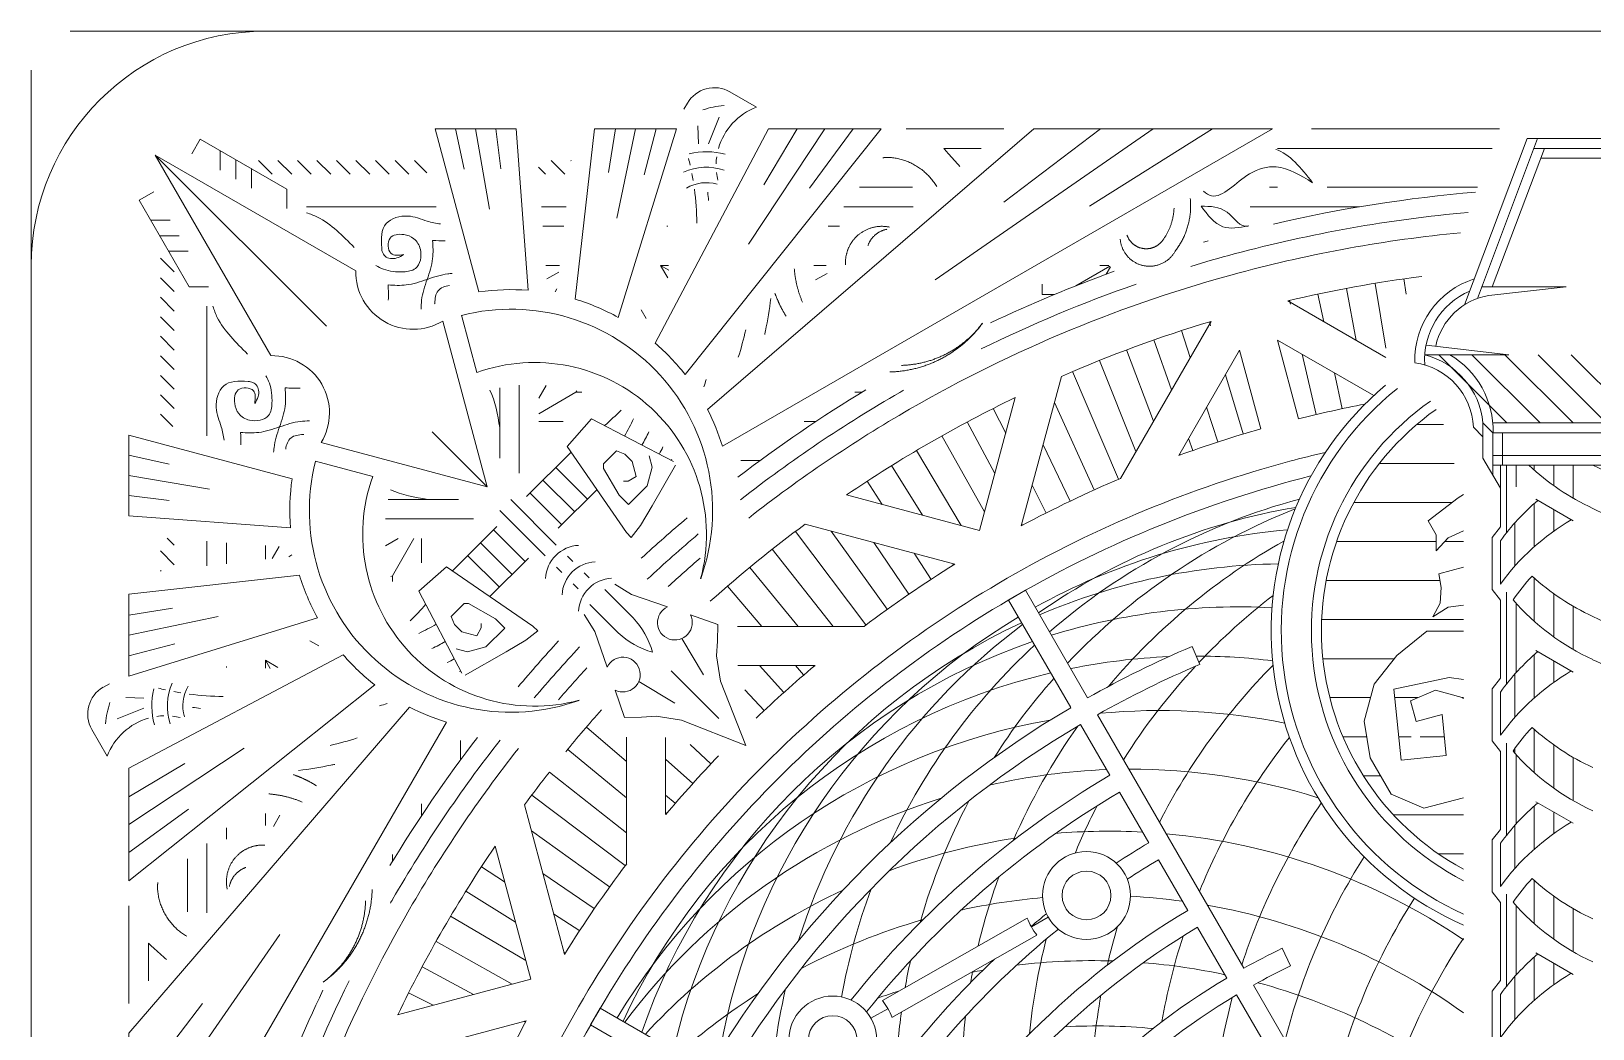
# Model space of a CAD drawing. Header units: inches. Extents: x -6.2 to 19.1, y -0.3 to 14.3.
# Drawn here: x 15.971 to 17.539, y 13.11 to 14.113 of the extents above; entities that cross this region are included whole.
import ezdxf

# ---------------------------------------------------------------- set-up
doc = ezdxf.new("R2010")
doc.units = ezdxf.units.IN
doc.header["$MEASUREMENT"] = 0
doc.layers.add('NOPLOT', color=40, linetype='Continuous', lineweight=5)

# ---------------------------------------------------------------- blocks, each defined once
blk = doc.blocks.new('BG')
at = {"layer": 'NOPLOT'}
for p, q in [((-2.5212, 2.375), (-2.5636, 2.375)), ((-2.229, 2.375), (-2.2354, 2.375)), ((-2.0688, 2.375), (-2.1891, 2.375)), ((-2.7984, 2.3594), (-2.8181, 2.3594)), ((-2.5206, 2.3594), (-2.576, 2.3594)), ((-2.1634, 2.3594), (-2.2508, 2.3594)), ((-2.8001, 2.3438), (-2.8169, 2.3438)), ((-2.717, 2.3438), (-2.7178, 2.3438)), ((-2.5795, 2.3438), (-2.5885, 2.3438)), ((-2.8146, 2.3125), (-2.8036, 2.3125)), ((-2.8138, 2.3016), (-2.8043, 2.3071)), ((-2.717, 2.3025), (-2.7228, 2.3125)), ((-2.7228, 2.3125), (-2.7163, 2.3125)), ((-2.7162, 2.3087), (-2.7228, 2.3125)), ((-2.6001, 2.3125), (-2.5903, 2.3125)), ((-2.5986, 2.3009), (-2.5895, 2.3061)), ((-2.3903, 2.2961), (-2.3632, 2.3118)), ((-2.3638, 2.3125), (-2.3712, 2.3125)), ((-2.366, 2.3054), (-2.3627, 2.3112)), ((-2.1277, 2.3017), (-2.1259, 2.2894)), ((-2.8058, 2.2938), (-2.8071, 2.2914)), ((-2.4173, 2.2975), (-2.4173, 2.2891)), ((-2.4078, 2.2891), (-2.4173, 2.2891)), ((-2.1966, 2.2895), (-2.1919, 2.2674)), ((-2.1737, 2.294), (-2.1658, 2.2523)), ((-2.1507, 2.2981), (-2.1421, 2.2462)), ((-2.7384, 2.277), (-2.7343, 2.2699)), ((-2.2207, 2.284), (-2.1423, 2.2388)), ((-2.2193, 2.2844), (-2.2186, 2.2813)), ((-2.282, 2.2676), (-2.3546, 2.1419)), ((-2.2834, 2.2672), (-2.2825, 2.2641)), ((-2.3278, 2.2528), (-2.3137, 2.2127)), ((-2.3057, 2.2602), (-2.2987, 2.2388)), ((-2.2121, 2.1897), (-2.229, 2.2527)), ((-2.229, 2.2527), (-2.1519, 2.2082)), ((-2.3497, 2.2448), (-2.3282, 2.1876)), ((-2.2592, 2.2447), (-2.3079, 2.1603)), ((-2.2423, 2.1816), (-2.2592, 2.2447)), ((-2.2092, 2.2413), (-2.1979, 2.1931)), ((-2.393, 2.2275), (-2.3563, 2.1412)), ((-2.3715, 2.2364), (-2.3422, 2.1634)), ((-2.1832, 2.2263), (-2.1772, 2.1977)), ((-2.8203, 2.2062), (-2.8143, 2.2164)), ((-2.434, 2.1039), (-2.4019, 2.2236)), ((-2.2706, 2.2249), (-2.2563, 2.1775)), ((-2.7905, 2.2109), (-2.8203, 2.1937)), ((-2.7905, 2.2109), (-2.7898, 2.2121)), ((-2.7858, 2.2109), (-2.7905, 2.2109)), ((-2.5672, 2.2109), (-2.5615, 2.2109)), ((-2.4674, 2.1002), (-2.4388, 2.2066)), ((-2.4075, 2.2028), (-2.3757, 2.1327)), ((-2.4565, 2.1979), (-2.4465, 2.1782)), ((-2.2857, 2.1988), (-2.2766, 2.1711)), ((-2.8007, 2.1875), (-2.8203, 2.1875)), ((-2.6078, 2.1875), (-2.5984, 2.1875)), ((-2.4976, 2.1759), (-2.4634, 2.1151)), ((-2.4772, 2.1871), (-2.4551, 2.1459)), ((-2.5178, 2.1643), (-2.4822, 2.1042)), ((-2.4166, 2.1688), (-2.395, 2.1237)), ((-2.3001, 2.1738), (-2.2968, 2.1643)), ((-2.6431, 2.1563), (-2.6585, 2.1563)), ((-2.5378, 2.1522), (-2.5131, 2.1124)), ((-2.3068, 2.1607), (-2.3071, 2.1616)), ((-2.5574, 2.1396), (-2.5453, 2.1211)), ((-2.4674, 2.1002), (-2.5738, 2.1287)), ((-2.4253, 2.1364), (-2.414, 2.1141)), ((-2.1084, 2.1078), (-2.0844, 2.1264)), ((-2.0844, 2.1264), (-2.08, 2.1289)), ((-2.4873, 2.0732), (-2.607, 2.1052)), ((-2.4336, 2.1055), (-2.433, 2.1045)), ((-2.102, 2.0967), (-2.1084, 2.1078)), ((-3.0859, 2.0916), (-3.0859, 2.0719)), ((-3.0703, 2.0904), (-3.0703, 2.0736)), ((-3.039, 2.0881), (-3.039, 2.0771)), ((-2.9327, 2.0937), (-2.9429, 2.0878)), ((-2.9374, 2.0639), (-2.9202, 2.0937)), ((-2.914, 2.0742), (-2.914, 2.0937)), ((-2.6148, 2.0994), (-2.5584, 2.0245)), ((-2.5862, 2.0997), (-2.5413, 2.0371)), ((-2.5521, 2.0905), (-2.5239, 2.0493)), ((-2.102, 2.0838), (-2.102, 2.0967)), ((-2.0924, 2.0943), (-2.102, 2.0838)), ((-2.08, 2.0998), (-2.0924, 2.0943)), ((-3.0281, 2.0873), (-3.0336, 2.0777)), ((-3.0203, 2.0792), (-3.0179, 2.0806)), ((-2.6333, 2.0852), (-2.5846, 2.0234)), ((-2.5197, 2.0819), (-2.5061, 2.0609)), ((-2.9374, 2.0639), (-2.9386, 2.0633)), ((-2.9374, 2.0593), (-2.9374, 2.0639)), ((-2.6514, 2.0706), (-2.6126, 2.0234)), ((-2.4889, 2.0736), (-2.4883, 2.0726)), ((-2.0997, 2.0654), (-2.08, 2.0707)), ((-2.0978, 2.0544), (-2.0997, 2.0654)), ((-2.6693, 2.0556), (-2.6416, 2.0234)), ((-2.0988, 2.0421), (-2.0978, 2.0544)), ((-2.1045, 2.0311), (-2.0988, 2.0421)), ((-2.0923, 2.0389), (-2.1045, 2.0311)), ((-2.08, 2.0404), (-2.0923, 2.0389)), ((-2.6612, 2.0234), (-2.5599, 2.0234)), ((-2.1334, 2), (-2.1093, 2.0195)), ((-2.1093, 2.0195), (-2.08, 2.0195)), ((-3.0035, 2.0118), (-2.9964, 2.0078)), ((-2.1515, 1.9772), (-2.1334, 2)), ((-3.0703, 1.9912), (-3.0703, 1.9905)), ((-3.029, 1.9905), (-3.039, 1.9963)), ((-3.039, 1.9963), (-3.039, 1.9898)), ((-3.0352, 1.9897), (-3.039, 1.9963)), ((-2.661, 1.9921), (-2.5992, 1.9921)), ((-2.6436, 1.9921), (-2.6241, 1.9704)), ((-2.6147, 1.9921), (-2.6082, 1.9845)), ((-2.6001, 1.9914), (-2.6007, 1.9921)), ((-2.1594, 1.9474), (-2.1515, 1.9772)), ((-2.0914, 1.9824), (-2.1358, 1.973)), ((-2.08, 1.9808), (-2.0914, 1.9824)), ((-2.6553, 1.9725), (-2.6398, 1.9561)), ((-2.1358, 1.973), (-2.13, 1.9163)), ((-2.1224, 1.9638), (-2.1023, 1.9722)), ((-2.1179, 1.9473), (-2.1224, 1.9638)), ((-2.1224, 1.9638), (-2.1224, 1.9638)), ((-2.1023, 1.9722), (-2.081, 1.9665)), ((-2.081, 1.9665), (-2.08, 1.9655)), ((-2.0972, 1.9528), (-2.1179, 1.9473)), ((-2.0938, 1.92), (-2.0972, 1.9528)), ((-2.7821, 1.9428), (-2.7499, 1.9151)), ((-2.1548, 1.918), (-2.1594, 1.9474)), ((-2.1179, 1.9473), (-2.1179, 1.9473)), ((-2.1179, 1.9473), (-2.1179, 1.9473)), ((-2.1179, 1.9473), (-2.1179, 1.9473)), ((-2.8828, 1.932), (-2.8828, 1.9166)), ((-2.7499, 1.9347), (-2.7499, 1.8334)), ((-2.7187, 1.9345), (-2.7187, 1.8726)), ((-2.699, 1.9288), (-2.6826, 1.9133)), ((-2.7971, 1.9249), (-2.7499, 1.8861)), ((-2.7187, 1.9171), (-2.697, 1.8976)), ((-2.1379, 1.8889), (-2.1548, 1.918)), ((-2.13, 1.9163), (-2.0938, 1.92)), ((-2.8117, 1.9067), (-2.7499, 1.8581)), ((-2.8259, 1.8882), (-2.751, 1.8319)), ((-2.7187, 1.8882), (-2.711, 1.8817)), ((-2.1117, 1.8778), (-2.1379, 1.8889)), ((-2.914, 1.8812), (-2.914, 1.8719)), ((-2.7997, 1.7608), (-2.8317, 1.8805)), ((-2.08, 1.8862), (-2.1117, 1.8778)), ((-2.08, 1.8862), (-2.08, 1.8862)), ((-3.039, 1.8736), (-3.039, 1.8638)), ((-3.0274, 1.8721), (-3.0326, 1.863)), ((-2.7179, 1.8736), (-2.7187, 1.8742)), ((-3.0703, 1.862), (-3.0703, 1.853)), ((-2.8262, 1.8597), (-2.7636, 1.8148)), ((-3.0859, 1.8495), (-3.0859, 1.7941)), ((-2.9374, 1.8406), (-2.9374, 1.835)), ((-2.8267, 1.7408), (-2.8552, 1.8473)), ((-3.1015, 1.8371), (-3.1015, 1.7947)), ((-2.8661, 1.8309), (-2.8476, 1.8188)), ((-2.817, 1.8256), (-2.7758, 1.7974)), ((-2.8787, 1.8113), (-2.8389, 1.7865)), ((-2.8908, 1.7913), (-2.8307, 1.7557)), ((-2.8084, 1.7932), (-2.7874, 1.7796)), ((-2.9024, 1.7711), (-2.8416, 1.7369)), ((-2.9137, 1.7507), (-2.8724, 1.7286)), ((-2.8001, 1.7624), (-2.7991, 1.7617)), ((-2.8267, 1.7408), (-2.9332, 1.7123)), ((-2.9244, 1.73), (-2.9047, 1.72)), ((-2.8304, 1.7075), (-2.9501, 1.6754)), ((-2.832, 1.7071), (-2.831, 1.7065))]:
    blk.add_line(p, q, dxfattribs=at)
at = {"layer": 'NOPLOT', "linetype": 'Continuous'}
for p, q in [((-2.0961, 2.185), (-2.1176, 2.185)), ((-2.0876, 2.1538), (-2.1475, 2.1538)), ((-2.0894, 2.1225), (-2.1679, 2.1225)), ((-2.102, 2.0913), (-2.1816, 2.0913)), ((-2.08, 2.0913), (-2.0952, 2.0913)), ((-2.0988, 2.06), (-2.19, 2.06)), ((-2.08, 2.0288), (-2.1935, 2.0288)), ((-2.1354, 1.9975), (-2.1926, 1.9975)), ((-2.1544, 1.9663), (-2.187, 1.9663)), ((-2.1164, 1.9663), (-2.1351, 1.9663)), ((-2.08, 1.9663), (-2.0808, 1.9663)), ((-2.1575, 1.935), (-2.1765, 1.935)), ((-2.1219, 1.935), (-2.1319, 1.935)), ((-2.0953, 1.935), (-2.1146, 1.935)), ((-2.1465, 1.9038), (-2.1601, 1.9038)), ((-2.08, 1.8725), (-2.1361, 1.8725)), ((-2.08, 1.8413), (-2.1002, 1.8413))]:
    blk.add_line(p, q, dxfattribs=at)
at = {"layer": 'NOPLOT'}
for centre, radius, start, end in [((-1.9765, 1.25), 1.125, 94.7817, 103.1267), ((-1.9765, 1.25), 1.1094, 95.1656, 105), ((-1.9765, 1.25), 1.0938, 95.5618, 105), ((-1.9765, 1.25), 1.125, 105.8851, 106.0781), ((-1.9765, 1.25), 1.1094, 105, 106.8623), ((-1.9765, 1.25), 1.0938, 105, 120), ((-1.9765, 1.25), 1.125, 109.9122, 115.3727), ((-1.9765, 1.25), 1.0625, 97.4075, 103.289), ((-1.9765, 1.25), 1.1094, 109.2448, 116.1878), ((-1.9765, 1.25), 1.0625, 106.711, 113.6028), ((-1.9765, 1.25), 1.125, 121.1418, 127.4739), ((-1.9765, 2.0198), 0.2574, 130.1532, 246.2933), ((-1.9765, 2.0198), 0.2494, 128.856, 245.4791), ((-1.9765, 1.25), 1.1094, 120, 127.9549), ((-1.9765, 1.25), 1.1094, 119.8241, 120), ((-1.9765, 1.25), 1.0625, 115.7931, 120), ((-1.9765, 1.25), 0.9687, 100.8597, 104.0758), ((-1.9765, 2.0198), 0.2253, 125.239, 242.6457), ((-1.9765, 1.25), 1.0938, 120, 128.1518), ((-1.9765, 2.0198), 0.2172, 125.2882, 241.5423), ((-1.9765, 1.25), 0.9687, 105.9242, 110.0039), ((-1.9765, 1.25), 1.0625, 120, 124.2069), ((-1.9765, 1.25), 0.9375, 103.205, 105), ((-1.9765, 1.25), 0.9375, 105, 120), ((-1.9765, 1.25), 0.9219, 104.1658, 120), ((-1.9765, 1.25), 0.9687, 112.9725, 118.1803), ((-2.0802, 1.6369), 0.5057, 105.035, 130.9291), ((-2.1298, 1.6201), 0.5057, 99.6104, 125.0461), ((-2.0288, 1.6472), 0.5057, 111.577, 136.7217), ((-1.9765, 1.25), 1.125, 130.1208, 132.613), ((-1.9765, 1.25), 1.0625, 126.3972, 131.6745), ((-2.1768, 1.5969), 0.5057, 95.0068, 119.1147), ((-1.9765, 1.25), 1.1094, 130.1987, 133.0184), ((-1.9765, 1.6506), 0.5057, 119.2673, 140.0482), ((-1.9765, 1.25), 1.0938, 130.7901, 132.5851), ((-1.9765, 1.25), 0.9687, 121.8197, 127.0275), ((-2.2204, 1.5678), 0.5057, 90.8995, 113.1739), ((-1.9765, 1.25), 0.9375, 120, 135), ((-1.9765, 1.25), 0.9219, 120, 135), ((-2.2598, 1.5333), 0.5057, 86.9979, 107.2619), ((-1.9242, 1.6472), 0.5057, 127.5504, 136.6374), ((-2.2204, 1.5678), 0.5057, 114.9539, 166.7217), ((-2.1768, 1.5969), 0.5057, 120.8853, 170.0482), ((-2.1298, 1.6201), 0.5057, 126.8262, 162.5482), ((-1.9765, 1.25), 1.125, 137.387, 139.8792), ((-1.9765, 1.25), 1.1094, 136.9816, 139.8013), ((-2.2598, 1.5333), 0.5057, 109.0709, 160.9291), ((-2.0802, 1.6369), 0.5057, 132.7381, 155.0482), ((-1.9765, 1.25), 1.0937, 137.4149, 139.2099), ((-1.9765, 1.25), 0.9687, 129.9961, 133.7446), ((-2.2943, 1.4939), 0.5057, 92.4518, 101.4203), ((-1.9242, 1.6472), 0.5057, 137.098, 147.8287), ((-1.8728, 1.6369), 0.5057, 135.3373, 153.007), ((-2.2943, 1.4939), 0.5057, 83.0137, 89.9704), ((-2.2943, 1.4939), 0.5057, 103.2783, 155.0461), ((-2.0288, 1.6472), 0.5057, 138.5797, 147.5482), ((-1.9765, 1.25), 1.0625, 138.3255, 140.7007), ((-2.3234, 1.4503), 0.5057, 78.5548, 95.402), ((-2.3234, 1.4503), 0.5057, 99.9518, 149.1147), ((-1.9765, 1.6506), 0.5057, 144.598, 156.5442), ((-1.9765, 1.25), 1.125, 142.5261, 148.8582), ((-1.9765, 1.25), 1.1094, 142.0451, 150), ((-1.9765, 1.25), 1.0937, 141.8482, 150), ((-1.8232, 1.6201), 0.5057, 141.5737, 157.8117), ((-1.9765, 1.25), 0.9375, 135, 150), ((-1.9765, 1.25), 0.9687, 136.2554, 140.0039), ((-1.9765, 1.25), 1.0625, 141.8213, 143.6028), ((-1.9765, 1.25), 0.9219, 135, 150), ((-2.3466, 1.4033), 0.5057, 92.1713, 102.902), ((-2.3466, 1.4033), 0.5057, 72.7328, 90.1501), ((-2.3466, 1.4033), 0.5057, 107.4518, 143.1739), ((-2.0288, 1.6472), 0.5057, 152.098, 164.0442), ((-1.9242, 1.6472), 0.5057, 152.6213, 157.3569), ((-1.7762, 1.5969), 0.5057, 145.6917, 162.1166), ((-2.3635, 1.3537), 0.5057, 98.4558, 110.402), ((-2.3635, 1.3537), 0.5057, 86.993, 94.8787), ((-2.3635, 1.3537), 0.5057, 55.9067, 84.8554), ((-1.9765, 1.25), 1.0625, 145.7931, 150), ((-1.7326, 1.5678), 0.5057, 147.5922, 165.7642), ((-1.9765, 1.25), 0.9687, 142.9725, 148.1803), ((-2.0802, 1.6369), 0.5057, 159.598, 169.7999), ((-1.9765, 1.6506), 0.5057, 160.1213, 166.6371), ((-1.9765, 1.25), 1.1094, 150, 150.1759), ((-2.3635, 1.3537), 0.5057, 114.9518, 137.2619), ((-2.3737, 1.3023), 0.5057, 94.9081, 102.3787), ((-2.3737, 1.3023), 0.5057, 82.1883, 86.9391), ((-2.3737, 1.3023), 0.5057, 54.496, 79.9116), ((-1.6932, 1.5333), 0.5057, 147.4094, 168.5718), ((-1.9765, 1.25), 1.0937, 150, 165), ((-2.3737, 1.3023), 0.5057, 105.9558, 117.902), ((-1.9765, 1.25), 1.0625, 150, 154.2069), ((-1.8728, 1.6369), 0.5057, 163.2026, 166.8514), ((-1.8232, 1.6201), 0.5057, 162.1275, 170.1242), ((-1.9242, 1.6472), 0.5057, 165.6059, 174.3514), ((-1.6587, 1.4939), 0.5057, 146.4302, 170.3541), ((-2.0288, 1.6472), 0.5057, 167.6213, 170.0963), ((-2.3771, 1.25), 0.5057, 88.1486, 96.8941), ((-2.3771, 1.25), 0.5057, 77.8834, 85.3725), ((-1.9765, 1.25), 1.1094, 153.8122, 160.7552), ((-1.9765, 1.6506), 0.5057, 169.0147, 170.0246), ((-2.3771, 1.25), 0.5057, 99.9754, 101.0597), ((-2.3771, 1.25), 0.5057, 54.0176, 74.805), ((-1.9765, 1.25), 1.125, 154.6273, 160.0878), ((-2.3737, 1.3023), 0.5057, 122.4518, 131.4203), ((-2.1298, 1.6201), 0.5057, 167.098, 177.8287), ((-2.3771, 1.25), 0.5057, 107.7865, 109.8787), ((-1.8728, 1.6369), 0.5057, 169.6275, 177.6242), ((-1.7762, 1.5969), 0.5057, 165.195, 190.3569), ((-1.9765, 1.25), 0.9375, 150, 165), ((-2.0288, 1.6472), 0.5057, 172.3576, 177.5246), ((-1.9765, 1.25), 0.9687, 151.8197, 157.0275), ((-1.9765, 1.25), 0.9219, 150, 165), ((-1.9765, 1.6506), 0.5057, 173.1059, 181.8514), ((-2.3737, 1.1977), 0.5057, 84.8758, 92.8725)]:
    blk.add_arc(centre, radius, start, end, dxfattribs=at)
blk = doc.blocks.new('CornerPrint')
at = {"layer": 'NOPLOT'}
blk.add_open_spline([(-0.2253, 2.4219), (-0.1718, 2.4219), (-0.1218, 2.4219), (-0.0747, 2.4219)], degree=3, dxfattribs=at)
blk = doc.blocks.new('OtherCornerPrint')
at = {"layer": 'NOPLOT'}
for p, q in [((-0.6907, 2.4514), (-0.6695, 2.4392)), ((-0.7275, 2.4375), (-0.7247, 2.4423)), ((-0.6993, 2.4312), (-0.708, 2.4099)), ((-1.1147, 2.4136), (-1.1214, 2.4019)), ((-1.0453, 2.3735), (-1.1147, 2.4136)), ((-0.9034, 2.3895), (-0.9105, 2.4219)), ((-0.8943, 2.4219), (-0.8833, 2.3574)), ((-0.8741, 2.3897), (-0.8781, 2.4219)), ((-0.7824, 2.4219), (-0.788, 2.3869)), ((-0.7813, 2.3503), (-0.7663, 2.4219)), ((-0.7499, 2.4219), (-0.7594, 2.3851)), ((-0.7164, 2.4243), (-0.716, 2.4099)), ((-0.6147, 2.4219), (-0.6758, 2.3295)), ((-0.6636, 2.3771), (-0.6369, 2.4219)), ((-0.627, 2.3742), (-0.5922, 2.4219)), ((-0.352, 2.4219), (-0.5265, 2.301)), ((-0.394, 2.4219), (-0.4714, 2.363)), ((-0.3043, 2.4219), (-0.4029, 2.3598)), ((-1.1508, 2.4008), (-0.9902, 2.3081)), ((-1.1508, 2.4008), (-1.0581, 2.2402)), ((-1.1508, 2.4008), (-1.0137, 2.2637)), ((-1.0987, 2.3888), (-1.0987, 2.4044)), ((-1.0862, 2.3815), (-1.0862, 2.3971)), ((-1.0738, 2.3744), (-1.0738, 2.39)), ((-1.0682, 2.3965), (-1.0572, 2.3855)), ((-1.0526, 2.3965), (-1.0415, 2.3855)), ((-1.0369, 2.3965), (-1.0259, 2.3855)), ((-1.0213, 2.3965), (-1.0103, 2.3855)), ((-1.0057, 2.3965), (-0.9947, 2.3855)), ((-0.9901, 2.3965), (-0.979, 2.3855)), ((-0.9744, 2.3965), (-0.9634, 2.3855)), ((-0.9588, 2.3965), (-0.9478, 2.3855)), ((-0.9432, 2.3965), (-0.9334, 2.3867)), ((-0.844, 2.3911), (-0.8384, 2.3855)), ((-0.8338, 2.3965), (-0.8228, 2.3855)), ((-0.8182, 2.3965), (-0.8177, 2.3961)), ((-1.1636, 2.3647), (-1.1519, 2.3714)), ((-1.1235, 2.2953), (-1.1636, 2.3647)), ((-1.0453, 2.358), (-1.0453, 2.3735)), ((-1.1388, 2.3487), (-1.1544, 2.3487)), ((-1.1315, 2.3362), (-1.1471, 2.3362)), ((-1.1465, 2.3182), (-1.1355, 2.3072)), ((-1.1244, 2.3238), (-1.14, 2.3238)), ((-1.1465, 2.3026), (-1.1355, 2.2915)), ((-1.108, 2.2953), (-1.1235, 2.2953)), ((-1.1465, 2.2869), (-1.1355, 2.2759)), ((-1.1465, 2.2713), (-1.1355, 2.2603)), ((-0.9206, 2.2679), (-0.885, 2.135)), ((-0.8934, 2.2267), (-0.9057, 2.2725)), ((-1.1465, 2.2557), (-1.1355, 2.2447)), ((-1.1465, 2.2401), (-1.1355, 2.229)), ((-1.1465, 2.2244), (-1.1355, 2.2134)), ((-1.1465, 2.2088), (-1.1355, 2.1978)), ((-1.1465, 2.1932), (-1.1367, 2.1834)), ((-0.821, 2.1675), (-0.8015, 2.1897)), ((-0.8015, 2.1897), (-0.7359, 2.1553)), ((-0.885, 2.135), (-0.9291, 2.1791)), ((-1.0179, 2.1706), (-0.885, 2.135)), ((-0.8179, 2.1629), (-0.8535, 2.1273)), ((-0.7736, 2.0986), (-0.821, 2.1675)), ((-0.7918, 2.1535), (-0.7814, 2.1639)), ((-0.7814, 2.1639), (-0.7748, 2.1612)), ((-1.1395, 2.1534), (-1.1719, 2.1605)), ((-0.9767, 2.1434), (-1.0225, 2.1557)), ((-0.8047, 2.1253), (-0.8301, 2.1507)), ((-0.7918, 2.1499), (-0.7918, 2.1535)), ((-0.7748, 2.1612), (-0.769, 2.1554)), ((-0.769, 2.1554), (-0.7658, 2.1434)), ((-0.7531, 2.1508), (-0.7571, 2.136)), ((-0.7555, 2.1599), (-0.7531, 2.1508)), ((-0.7342, 2.1526), (-0.7531, 2.1199)), ((-1.1719, 2.1443), (-1.1074, 2.1333)), ((-0.815, 2.115), (-0.8404, 2.1404)), ((-0.7795, 2.1285), (-0.7918, 2.1499)), ((-0.7721, 2.1398), (-0.7758, 2.1398)), ((-0.7658, 2.1434), (-0.7721, 2.1398)), ((-1.1397, 2.1241), (-1.1719, 2.1281)), ((-0.8253, 2.1047), (-0.8507, 2.1301)), ((-0.7972, 2.1328), (-0.8281, 2.1019)), ((-0.772, 2.121), (-0.7795, 2.1285)), ((-0.7571, 2.136), (-0.772, 2.121)), ((-0.8385, 2.0798), (-0.8749, 2.1161)), ((-0.8298, 2.0885), (-0.8661, 2.1249)), ((-0.7531, 2.1199), (-0.7624, 2.1042)), ((-0.9129, 2.0679), (-0.8773, 2.1035)), ((-0.8547, 2.0753), (-0.8801, 2.1007)), ((-0.7624, 2.1042), (-0.7698, 2.0945)), ((-1.1411, 2.094), (-1.1355, 2.0884)), ((-0.865, 2.065), (-0.8904, 2.0904)), ((-0.7698, 2.0945), (-0.7736, 2.0986)), ((-1.1465, 2.0838), (-1.1355, 2.0728)), ((-0.8753, 2.0547), (-0.9007, 2.0801)), ((-0.8828, 2.0472), (-0.8519, 2.0781)), ((-0.8207, 2.0795), (-0.8166, 2.0754)), ((-1.1465, 2.0682), (-1.1461, 2.0677)), ((-0.9175, 2.071), (-0.9397, 2.0515)), ((-0.8486, 2.0236), (-0.9175, 2.071)), ((-0.8295, 2.0707), (-0.8254, 2.0666)), ((-0.8075, 2.0663), (-0.8034, 2.0622)), ((-0.9397, 2.0515), (-0.9053, 1.9859)), ((-0.8163, 2.0575), (-0.8122, 2.0534)), ((-0.7682, 2.0301), (-0.7908, 2.0528)), ((-0.7829, 2.0573), (-0.7694, 2.0489)), ((-1.1719, 2.0324), (-1.1369, 2.038)), ((-0.9035, 2.0418), (-0.9139, 2.0314)), ((-0.8999, 2.0418), (-0.9035, 2.0418)), ((-0.8785, 2.0295), (-0.8999, 2.0418)), ((-0.7801, 2.0182), (-0.8028, 2.0408)), ((-0.7694, 2.0489), (-0.7408, 2.039)), ((-1.1003, 2.0313), (-1.1719, 2.0163)), ((-0.9139, 2.0314), (-0.9112, 2.0248)), ((-0.8898, 2.0221), (-0.8898, 2.0258)), ((-0.871, 2.022), (-0.8785, 2.0295)), ((-0.8073, 2.0329), (-0.7989, 2.0194)), ((-0.7224, 2.0326), (-0.7003, 2.025)), ((-0.9112, 2.0248), (-0.9054, 2.019)), ((-0.9054, 2.019), (-0.8934, 2.0158)), ((-0.8934, 2.0158), (-0.8898, 2.0221)), ((-0.886, 2.0071), (-0.871, 2.022)), ((-0.8542, 2.0124), (-0.8445, 2.0198)), ((-0.8445, 2.0198), (-0.8486, 2.0236)), ((-0.7989, 2.0194), (-0.789, 1.9908)), ((-0.7003, 2.025), (-0.7008, 2.0116)), ((-1.1719, 1.9999), (-1.1351, 2.0094)), ((-0.9099, 2.0055), (-0.9008, 2.0031)), ((-0.9026, 1.9842), (-0.8699, 2.0031)), ((-0.9008, 2.0031), (-0.886, 2.0071)), ((-0.8699, 2.0031), (-0.8542, 2.0124)), ((-0.7008, 2.0116), (-0.7015, 1.9997)), ((-0.7377, 1.9877), (-0.6997, 1.9497)), ((-0.7015, 1.9997), (-0.6983, 1.9794)), ((-1.1875, 1.9775), (-1.1923, 1.9747)), ((-0.6983, 1.9794), (-0.678, 1.928)), ((-1.1743, 1.9664), (-1.1599, 1.966)), ((-0.7826, 1.9724), (-0.775, 1.9503)), ((-1.1812, 1.9493), (-1.1599, 1.958)), ((-0.775, 1.9503), (-0.7616, 1.9508)), ((-0.7616, 1.9508), (-0.7497, 1.9515)), ((-0.7497, 1.9515), (-0.7294, 1.9483)), ((-1.2014, 1.9407), (-1.1892, 1.9195)), ((-0.7294, 1.9483), (-0.678, 1.928)), ((-1.1719, 1.8647), (-1.0795, 1.9258)), ((-1.1271, 1.9136), (-1.1719, 1.8869)), ((-1.1242, 1.877), (-1.1719, 1.8422)), ((-1.1719, 1.602), (-1.051, 1.7765)), ((-1.1719, 1.644), (-1.113, 1.7214))]:
    blk.add_line(p, q, dxfattribs=at)
for points in [[(-0.9266, 2.4219), (-0.8916, 2.2912, -0.055772), (-0.8523, 2.2925), (-0.8619, 2.4219), (-0.9266, 2.4219)], [(-0.7991, 2.4219), (-0.8145, 2.2854, -0.052881), (-0.7801, 2.2708), (-0.7335, 2.4219), (-0.7991, 2.4219)], [(-0.6598, 2.4219), (-0.7505, 2.2502, -0.049074), (-0.7266, 2.2251), (-0.5697, 2.4219), (-0.6598, 2.4219)], [(-0.4475, 2.4219), (-0.7087, 2.1971, -0.044906), (-0.6968, 2.1677), (-0.2565, 2.4219), (-0.4475, 2.4219)]]:
    blk.add_lwpolyline(points, format="xyb", dxfattribs=at)
for points in [[(-0.926, 2.3594), (-1.0297, 2.3594)], [(-1.1094, 2.176), (-1.1094, 2.2797)], [(-0.875, 2.2143), (-0.875, 2.1581)], [(-0.8594, 2.146), (-0.8594, 2.2165)], [(-0.9643, 2.125), (-0.9081, 2.125)], [(-0.9665, 2.1094), (-0.896, 2.1094)]]:
    blk.add_lwpolyline(points, dxfattribs=at)
for points in [[(-1.0425, 2.1023), (-1.1719, 2.1119), (-1.1719, 2.1766), (-1.0412, 2.1416, 0.055772)], [(-1.0208, 2.0301), (-1.1719, 1.9835), (-1.1719, 2.0491), (-1.0354, 2.0645, 0.052881)], [(-0.9751, 1.9766), (-1.1719, 1.8197), (-1.1719, 1.9098), (-1.0002, 2.0005, 0.049074)], [(-0.9177, 1.9468), (-1.1719, 1.5065), (-1.1719, 1.6975), (-0.9471, 1.9587, 0.044906)]]:
    blk.add_lwpolyline(points, format="xyb", close=True, dxfattribs=at)
for centre, radius, start, end in [((-0.7032, 2.4299), 0.0249, 60, 150), ((-0.687, 2.3567), 0.0843, 95.7577, 107.576), ((-0.6516, 2.3923), 0.0502, 110.8909, 164.0537), ((-0.7097, 2.3474), 0.0561, 74.4002, 104.0211), ((-0.7097, 2.3474), 0.0437, 70.9201, 114.4329), ((-0.9305, 2.3455), 0.2132, 12.7772, 14.2938), ((-0.6516, 2.3923), 0.0502, 171.8272, 178.2885), ((-0.7097, 2.3474), 0.0313, 73.7022, 120.4776), ((-0.9305, 2.3455), 0.2132, 9.419, 10.9455), ((-0.6516, 2.3923), 0.0502, 186.2569, 193.272), ((-0.9305, 2.3455), 0.2132, 0.2269, 7.5633), ((-1.0586, 2.3274), 0.3528, 6.0267, 7.0957), ((-0.9443, 2.3072), 0.0459, 178.9129, 301.0871), ((-0.866, 2.116), 0.1614, 340.2391, 104.2079), ((-1.0572, 2.1943), 0.0459, 328.9129, 91.0871), ((-0.8471, 2.0971), 0.1376, 345, 109.6526), ((-1.0309, 2.3214), 0.3365, 341.5897, 342.6623), ((-0.9305, 2.3455), 0.2132, 310.8389, 315.7108), ((-1.0281, 2.3166), 0.2896, 330.911, 334.0108), ((-1.0281, 2.3166), 0.3052, 330.9848, 333.2516), ((-1.0586, 2.3274), 0.3528, 331.9211, 332.9722), ((-0.866, 2.116), 0.1614, 165.7921, 289.7609), ((-1.0309, 2.3214), 0.3365, 330.6017, 330.8001), ((-0.8471, 2.0971), 0.1376, 160.3474, 285), ((-0.8106, 2.0606), 0.0277, 92.5878, 135), ((-0.8106, 2.0606), 0.0277, 135, 177.4122), ((-0.7974, 2.0474), 0.0277, 92.5878, 135), ((-0.7974, 2.0474), 0.0277, 135, 177.4122), ((-0.7842, 2.0342), 0.0277, 135, 177.4122), ((-0.7842, 2.0342), 0.0277, 92.5878, 135), ((-1.0955, 2.1805), 0.2132, 314.2892, 319.1611), ((-0.7348, 2.0264), 0.0139, 115.3083, 26.4266), ((-1.0666, 2.2781), 0.2896, 295.9892, 299.089), ((-0.8169, 1.9846), 0.0667, 15.7614, 43.0107), ((-0.7346, 2.0669), 0.0667, 226.9893, 254.2386), ((-1.0666, 2.2781), 0.3052, 296.7484, 299.0152), ((-1.0774, 2.3086), 0.3528, 297.0278, 298.0789), ((-1.0714, 2.2809), 0.3365, 299.1999, 299.3983), ((-0.7764, 1.9848), 0.0139, 243.5734, 154.6917), ((-1.0974, 1.9597), 0.0437, 155.5671, 199.0799), ((-1.0974, 1.9597), 0.0313, 149.5224, 196.2978), ((-1.1799, 1.9532), 0.0249, 120, 210), ((-1.0974, 1.9597), 0.0561, 165.9789, 195.5998), ((-1.0955, 2.1805), 0.2132, 255.7062, 257.2228), ((-1.0955, 2.1805), 0.2132, 259.0545, 260.581), ((-1.0955, 2.1805), 0.2132, 262.4367, 269.7731), ((-1.1067, 1.937), 0.0843, 162.424, 174.2423), ((-1.1423, 1.9016), 0.0502, 91.7115, 98.1728), ((-1.1423, 1.9016), 0.0502, 76.728, 83.7431), ((-1.0774, 2.3086), 0.3528, 262.9043, 263.9733), ((-1.0714, 2.2809), 0.3365, 287.3377, 288.4103), ((-1.1423, 1.9016), 0.0502, 105.9463, 159.1091)]:
    blk.add_arc(centre, radius, start, end, dxfattribs=at)
for points in [[(-0.4715, 2.4219), (-0.4973, 2.4219), (-0.5234, 2.4219), (-0.5497, 2.4219)], [(-0.5196, 2.4062), (-0.5096, 2.4062), (-0.4996, 2.4062), (-0.4896, 2.4062)], [(-0.2244, 2.3787), (-0.2335, 2.3903), (-0.2427, 2.4019), (-0.2538, 2.4054)], [(-0.2524, 2.4062), (-0.1851, 2.4062), (-0.1187, 2.4062), (-0.0805, 2.4062)], [(-0.9188, 2.3322), (-0.922, 2.3321), (-0.9253, 2.3323), (-0.9287, 2.3325)], [(-0.9642, 2.2847), (-0.9639, 2.2887), (-0.9642, 2.2927), (-0.9644, 2.2968)], [(-0.6781, 2.2608), (-0.6798, 2.2535), (-0.6817, 2.2462), (-0.684, 2.239)], [(-1.0347, 2.2142), (-1.0387, 2.2139), (-1.0427, 2.2142), (-1.0468, 2.2144)], [(-0.875, 2.1826), (-0.8768, 2.193), (-0.8785, 2.2035), (-0.8828, 2.2125)], [(-1.0822, 2.1688), (-1.0821, 2.172), (-1.0823, 2.1753), (-1.0825, 2.1787)], [(-0.9326, 2.125), (-0.943, 2.1268), (-0.9535, 2.1285), (-0.9625, 2.1328)], [(-1.0108, 1.9281), (-1.0035, 1.9298), (-0.9962, 1.9317), (-0.989, 1.934)], [(-1.1719, 1.7215), (-1.1719, 1.7473), (-1.1719, 1.7734), (-1.1719, 1.7997)], [(-1.1562, 1.7696), (-1.1562, 1.7596), (-1.1562, 1.7496), (-1.1562, 1.7396)]]:
    blk.add_open_spline(points, degree=3, dxfattribs=at)
for points, knots in [([(-0.5066, 2.3917), (-0.5098, 2.3952), (-0.513, 2.3988), (-0.5162, 2.4024), (-0.5173, 2.4037), (-0.5185, 2.405), (-0.5196, 2.4062)], [11.81569345, 11.81569345, 11.81569345, 11.81569345, 11.83267022, 11.83267022, 11.83267022, 11.83880648, 11.83880648, 11.83880648, 11.83880648]), ([(-0.3117, 2.372), (-0.3096, 2.37), (-0.2989, 2.3632), (-0.2794, 2.3868), (-0.25, 2.3948), (-0.2339, 2.3846), (-0.2244, 2.3787)], [26.1590178, 26.1590178, 26.1590178, 26.1590178, 26.1696653, 26.2109794, 26.2371097, 26.2745494, 26.2745494, 26.2745494, 26.2745494]), ([(-1.0297, 2.3546), (-1.0266, 2.3536), (-1.012, 2.348), (-1.0008, 2.3361), (-0.9914, 2.3268)], [0.02228258, 0.02228258, 0.02228258, 0.02228258, 0.03195173, 0.0702077, 0.0702077, 0.0702077, 0.0702077]), ([(-0.9224, 2.3457), (-0.926, 2.3461), (-0.935, 2.348), (-0.9486, 2.3542), (-0.9701, 2.3479), (-0.97, 2.334), (-0.9695, 2.3264)], [0.06844219, 0.06844219, 0.06844219, 0.06844219, 0.08319344, 0.10508597, 0.13024577, 0.1577767, 0.1577767, 0.1577767, 0.1577767]), ([(-0.2758, 2.344), (-0.283, 2.3427), (-0.2987, 2.3399), (-0.3083, 2.3529), (-0.3136, 2.3599)], [0, 0, 0, 0, 0.02403412, 0.05236752, 0.05236752, 0.05236752, 0.05236752]), ([(-0.3136, 2.3599), (-0.3062, 2.3598), (-0.2919, 2.3595), (-0.2821, 2.3421), (-0.2756, 2.3441), (-0.2755, 2.3441)], [0.05236752, 0.05236752, 0.05236752, 0.05236752, 0.0776612, 0.10148444, 0.10187145, 0.10187145, 0.10187145, 0.10187145]), ([(-0.9741, 2.3123), (-0.9722, 2.3111), (-0.9655, 2.3079), (-0.9544, 2.3067), (-0.9392, 2.3088), (-0.9365, 2.3241), (-0.9428, 2.3344), (-0.9523, 2.3381), (-0.9655, 2.3368), (-0.9645, 2.3194), (-0.9558, 2.3206), (-0.9519, 2.3211)], [0.0924424, 0.0924424, 0.0924424, 0.0924424, 0.0991991, 0.1153804, 0.1254894, 0.1412017, 0.1512167, 0.1600027, 0.1712259, 0.1833416, 0.193606, 0.193606, 0.193606, 0.193606]), ([(-0.9331, 2.3013), (-0.935, 2.2957), (-0.9377, 2.288), (-0.9379, 2.2798), (-0.9379, 2.2774)], [0, 0, 0, 0, 0.01725375, 0.02444208, 0.02444208, 0.02444208, 0.02444208]), ([(-0.9331, 2.3013), (-0.9276, 2.3031), (-0.921, 2.3054), (-0.9142, 2.3059), (-0.913, 2.306)], [0, 0, 0, 0, 0.01725375, 0.02072954, 0.02072954, 0.02072954, 0.02072954]), ([(-0.9271, 2.2818), (-0.927, 2.282), (-0.9269, 2.2857), (-0.9258, 2.2932), (-0.9188, 2.296), (-0.9152, 2.2963)], [0.11491461, 0.11491461, 0.11491461, 0.11491461, 0.11538038, 0.12548942, 0.1356321, 0.1356321, 0.1356321, 0.1356321]), ([(-1.1046, 2.2797), (-1.1036, 2.2766), (-1.098, 2.262), (-1.0861, 2.2508), (-1.0768, 2.2414)], [0.02228258, 0.02228258, 0.02228258, 0.02228258, 0.03195173, 0.0702077, 0.0702077, 0.0702077, 0.0702077]), ([(-0.6629, 2.2571), (-0.6627, 2.2581), (-0.6625, 2.2591), (-0.6605, 2.2686), (-0.659, 2.2773), (-0.658, 2.286)], [33.35022942, 33.35022942, 33.35022942, 33.35022942, 33.35307473, 33.35307473, 33.37758592, 33.37758592, 33.37758592, 33.37758592]), ([(-1.0957, 2.1724), (-1.0961, 2.176), (-1.098, 2.185), (-1.1042, 2.1986), (-1.0979, 2.2201), (-1.084, 2.22), (-1.0764, 2.2195)], [0.06844219, 0.06844219, 0.06844219, 0.06844219, 0.08319344, 0.10508597, 0.13024577, 0.1577767, 0.1577767, 0.1577767, 0.1577767]), ([(-1.0623, 2.2241), (-1.0611, 2.2222), (-1.0579, 2.2155), (-1.0567, 2.2044), (-1.0588, 2.1892), (-1.0741, 2.1865), (-1.0844, 2.1928), (-1.0881, 2.2023), (-1.0868, 2.2155), (-1.0694, 2.2145), (-1.0706, 2.2058), (-1.0711, 2.2019)], [0.0924424, 0.0924424, 0.0924424, 0.0924424, 0.0991991, 0.1153804, 0.1254894, 0.1412017, 0.1512167, 0.1600027, 0.1712259, 0.1833416, 0.193606, 0.193606, 0.193606, 0.193606]), ([(-1.0513, 2.1831), (-1.0457, 2.185), (-1.038, 2.1877), (-1.0298, 2.1879), (-1.0274, 2.1879)], [0, 0, 0, 0, 0.01725375, 0.02444208, 0.02444208, 0.02444208, 0.02444208]), ([(-1.0513, 2.1831), (-1.0531, 2.1776), (-1.0554, 2.171), (-1.0559, 2.1642), (-1.056, 2.163)], [0, 0, 0, 0, 0.01725375, 0.02072954, 0.02072954, 0.02072954, 0.02072954]), ([(-1.0318, 2.1771), (-1.032, 2.177), (-1.0357, 2.1769), (-1.0432, 2.1758), (-1.046, 2.1688), (-1.0463, 2.1652)], [0.11491461, 0.11491461, 0.11491461, 0.11491461, 0.11538038, 0.12548942, 0.1356321, 0.1356321, 0.1356321, 0.1356321]), ([(-1.0071, 1.9129), (-1.0081, 1.9127), (-1.0091, 1.9125), (-1.0186, 1.9105), (-1.0273, 1.909), (-1.036, 1.908)], [33.35022942, 33.35022942, 33.35022942, 33.35022942, 33.35307473, 33.35307473, 33.37758592, 33.37758592, 33.37758592, 33.37758592]), ([(-1.1417, 1.7566), (-1.1452, 1.7598), (-1.1488, 1.763), (-1.1524, 1.7662), (-1.1537, 1.7673), (-1.155, 1.7685), (-1.1562, 1.7696)], [11.81569345, 11.81569345, 11.81569345, 11.81569345, 11.83267022, 11.83267022, 11.83267022, 11.83880648, 11.83880648, 11.83880648, 11.83880648])]:
    blk.add_open_spline(points, degree=3, knots=knots, dxfattribs=at)
for points, weights in [([(-0.5682, 2.3986), (-0.5672, 2.3988), (-0.5663, 2.3989), (-0.5653, 2.399)], [0.988536435357, 0.992247367633, 0.996068555848, 1]), ([(-0.5654, 2.399), (-0.5485, 2.3987), (-0.5339, 2.3902), (-0.5252, 2.3756)], [1, 0.912925920192, 0.909457104378, 0.989593552559]), ([(-0.3343, 2.3239), (-0.3252, 2.3357), (-0.3207, 2.3503), (-0.3222, 2.366)], [1, 0.908937480789, 0.862513017196, 0.860726609221]), ([(-0.3352, 2.3584), (-0.3356, 2.3487), (-0.3389, 2.3396), (-0.3447, 2.332)], [0.937790962674, 0.928082113187, 0.948818458963, 1]), ([(-0.5803, 2.3283), (-0.5779, 2.3351), (-0.5724, 2.34), (-0.565, 2.3414)], [0.981384049157, 0.864145481469, 0.834631949391, 0.892843452923]), ([(-0.6327, 2.2831), (-0.6363, 2.2917), (-0.6385, 2.3006), (-0.6392, 2.3097)], [0.898169712831, 0.904256226656, 0.918740247557, 0.941621775533]), ([(-0.6547, 2.2902), (-0.6524, 2.2838), (-0.6495, 2.2777), (-0.6458, 2.2718)], [0.977785297329, 0.960913483211, 0.947886793109, 0.938705227025]), ([(-0.5627, 2.2271), (-0.5324, 2.2279), (-0.5059, 2.2422), (-0.4885, 2.2663)], [0.951496209846, 0.90022561718, 0.916393547232, 1]), ([(-0.4885, 2.2663), (-0.5038, 2.2456), (-0.5268, 2.2331), (-0.5535, 2.2324)], [1, 0.904488910845, 0.874051500817, 0.908687769915]), ([(-1.0402, 1.9047), (-1.0338, 1.9024), (-1.0277, 1.8995), (-1.0218, 1.8958)], [0.977785297329, 0.960913483211, 0.947886793109, 0.938705227025]), ([(-1.0331, 1.8827), (-1.0417, 1.8863), (-1.0506, 1.8885), (-1.0597, 1.8892)], [0.898169712831, 0.904256226656, 0.918740247557, 0.941621775533]), ([(-1.0783, 1.8303), (-1.0851, 1.8279), (-1.09, 1.8224), (-1.0914, 1.815)], [0.981384049157, 0.864145481469, 0.834631949391, 0.892843452923]), ([(-1.1486, 1.8182), (-1.1488, 1.8172), (-1.1489, 1.8163), (-1.149, 1.8153)], [0.988536435357, 0.992247367633, 0.996068555848, 1]), ([(-1.149, 1.8154), (-1.1487, 1.7985), (-1.1402, 1.7839), (-1.1256, 1.7752)], [1, 0.912925920192, 0.909457104378, 0.989593552559]), ([(-0.9771, 1.8127), (-0.9779, 1.7824), (-0.9922, 1.7559), (-1.0163, 1.7385)], [0.951496209846, 0.90022561718, 0.916393547232, 1]), ([(-1.0163, 1.7385), (-0.9956, 1.7538), (-0.9831, 1.7768), (-0.9824, 1.8035)], [1, 0.904488910845, 0.874051500817, 0.908687769915])]:
    blk.add_rational_spline(points, weights, degree=3, dxfattribs=at)
for points, weights, knots in [([(-0.563, 2.3431), (-0.5731, 2.3453), (-0.5829, 2.3422), (-0.59, 2.335), (-0.5957, 2.3291), (-0.5987, 2.3213), (-0.5982, 2.3129)], [0.947624725388, 0.883154987081, 0.900613411951, 1, 0.917933084896, 0.891727834317, 0.921384248264], [6.381356, 6.381356, 6.381356, 6.381356, 7.388475, 7.388475, 7.388475, 8.220088, 8.220088, 8.220088, 8.220088]), ([(-0.3783, 2.3335), (-0.3783, 2.3335), (-0.3783, 2.3334), (-0.3783, 2.3334), (-0.3774, 2.3227), (-0.3703, 2.3146), (-0.3598, 2.3123), (-0.3493, 2.31), (-0.3395, 2.3145), (-0.3343, 2.3239)], [0.997934708732, 0.998619484199, 0.999307914622, 1, 0.868949919426, 0.868949919426, 1, 0.868949919426, 0.868949919426, 1], [20.977188, 20.977188, 20.977188, 20.977188, 20.983924, 20.983924, 20.983924, 22.259466, 22.259466, 22.259466, 23.535008, 23.535008, 23.535008, 23.535008]), ([(-0.3447, 2.332), (-0.3491, 2.3264), (-0.3559, 2.3244), (-0.3626, 2.3266), (-0.3674, 2.3282), (-0.3711, 2.3318), (-0.3729, 2.3367)], [1, 0.879434696193, 0.879434696193, 1, 0.91056686815, 0.887473593787, 0.930720176912], [16.04319, 16.04319, 16.04319, 16.04319, 17.264921, 17.264921, 17.264921, 18.171178, 18.171178, 18.171178, 18.171178]), ([(-1.0931, 1.813), (-1.0953, 1.8231), (-1.0922, 1.8329), (-1.085, 1.84), (-1.0791, 1.8457), (-1.0713, 1.8487), (-1.0629, 1.8482)], [0.947624725388, 0.883154987081, 0.900613411951, 1, 0.917933084896, 0.891727834317, 0.921384248264], [6.381356, 6.381356, 6.381356, 6.381356, 7.388475, 7.388475, 7.388475, 8.220088, 8.220088, 8.220088, 8.220088])]:
    blk.add_rational_spline(points, weights, degree=3, knots=knots, dxfattribs=at)
for points in [[(-0.9519, 2.3211), (-0.9574, 2.3184), (-0.9668, 2.3199), (-0.9681, 2.3215), (-0.9687, 2.3226), (-0.9695, 2.3264)], [(-0.9331, 2.3013), (-0.9287, 2.3179), (-0.9287, 2.3325)], [(-0.9331, 2.3013), (-0.9498, 2.2968), (-0.9644, 2.2968)], [(-1.0711, 2.2019), (-1.0684, 2.2074), (-1.0699, 2.2168), (-1.0715, 2.2181), (-1.0726, 2.2187), (-1.0764, 2.2195)], [(-1.0513, 2.1831), (-1.0468, 2.1998), (-1.0468, 2.2144)], [(-1.0513, 2.1831), (-1.0679, 2.1787), (-1.0825, 2.1787)]]:
    blk.add_spline(points, degree=3, dxfattribs=at)
blk = doc.blocks.new('MasterSword_Half')
at = {"layer": 'NOPLOT'}
for p, q in [((0, -0.0859), (0.0526, -0.0859)), ((0.0442, -0.0859), (0.0924, -0.214)), ((0.0526, -0.0859), (0.1027, -0.2191)), ((0, -0.0938), (0.0472, -0.0938)), ((0.0388, -0.0938), (0.0806, -0.2048)), ((0, -0.1016), (0.0417, -0.1016)), ((0.0832, -0.2116), (0.0213, -0.2048)), ((0.0213, -0.2048), (0.089, -0.2048)), ((0.1335, -0.2513), (0.0673, -0.2591)), ((0.0673, -0.2591), (0.1346, -0.2591)), ((0.0801, -0.3136), (0, -0.3136)), ((0, -0.3215), (0.0801, -0.3215)), ((0.0723, -0.3215), (0.0723, -0.3476)), ((0.0801, -0.3215), (0.0879, -0.3136)), ((0.0801, -0.3215), (0.0801, -0.3476)), ((0.0879, -0.3137), (0.0879, -0.3419)), ((0.0955, -0.3171), (0.0879, -0.3247)), ((0.0801, -0.3398), (0, -0.3398)), ((0.0801, -0.3476), (0, -0.3476)), ((0.074, -0.3659), (0.0879, -0.3419))]:
    blk.add_line(p, q, dxfattribs=at)
for points in [[(0.0879, -0.3136), (0.0801, -0.3215), (0.0801, -0.3554)], [(0.074, -0.3476), (0.074, -0.397), (0.0805, -0.4055), (0.0805, -0.4472), (0.074, -0.4556), (0.074, -0.5181), (0.0805, -0.5266), (0.0805, -0.5683), (0.074, -0.5767), (0.074, -0.6392), (0.0805, -0.6476), (0.0805, -0.6893), (0.074, -0.6978), (0.074, -0.7602), (0.0805, -0.7687), (0.0805, -0.8104), (0.074, -0.8188), (0.074, -0.8813), (0.0805, -0.8898), (0.0805, -0.9314), (0.074, -0.9399), (0.074, -0.9875)]]:
    blk.add_lwpolyline(points, dxfattribs=at)
for centre, radius, start, end in [((0.0746, -0.2632), 0.0679, 358.1345, 72.6174), ((0.0746, -0.2632), 0.0523, 12.1638, 80.5572), ((0.0746, -0.2632), 0.0601, 356.2265, 66.5367), ((0.1503, -0.3198), 0.0705, 120.6077, 181.3822), ((0.1503, -0.3198), 0.0627, 104.564, 174.374), ((0.1503, -0.3198), 0.0549, 98.2225, 177.2064)]:
    blk.add_arc(centre, radius, start, end, dxfattribs=at)
blk = doc.blocks.new('Constellation')
at = {"layer": 'NOPLOT'}
for p, q in [((-0.4494, 0.5327), (-0.4359, 0.5405)), ((-0.5779, 0.4595), (-0.5643, 0.4672)), ((-0.6064, 0.3913), (-0.607, 0.4069)), ((-0.6028, 0.3029), (-0.6035, 0.3185)), ((-0.6042, 0.2171), (-0.6033, 0.2327)), ((-0.6048, 0.2056), (-0.6057, 0.19)), ((-0.6207, 0.1223), (-0.6266, 0.1078)), ((-0.6336, 0.1113), (-0.6458, 0.0809)), ((-0.6191, 0.1055), (-0.6313, 0.0751)), ((-0.6383, 0.0785), (-0.6441, 0.0641))]:
    blk.add_line(p, q, dxfattribs=at)
for points in [[(-0.5687, 0.4737), (-0.4528, 0.5398)], [(-0.561, 0.4601), (-0.445, 0.5262)], [(-0.6112, 0.3176), (-0.6142, 0.3916)], [(-0.5956, 0.3182), (-0.5986, 0.3922)], [(-0.6127, 0.2055), (-0.612, 0.2181)], [(-0.5971, 0.2046), (-0.5964, 0.2172)]]:
    blk.add_lwpolyline(points, dxfattribs=at)
for centre, radius in [((-0.4053, 0.5579), 0.0352), ((-0.4053, 0.5579), 0.0195), ((-0.6084, 0.4421), 0.0352), ((-0.6084, 0.4421), 0.0195), ((-0.6014, 0.2678), 0.0352), ((-0.6014, 0.2678), 0.0195), ((-0.6076, 0.1549), 0.0352), ((-0.6076, 0.1549), 0.0195), ((-0.6572, 0.0314), 0.0352), ((-0.6572, 0.0314), 0.0195)]:
    blk.add_circle(centre, radius, dxfattribs=at)
for centre, start, end in [((-0.4053, 0.5579), 200.8421, 218.5415), ((-0.6084, 0.4421), 20.8421, 38.5415), ((-0.6084, 0.4421), 263.4608, 281.1602), ((-0.6014, 0.2678), 83.4608, 101.1602), ((-0.6014, 0.2678), 257.9942, 275.6935), ((-0.6076, 0.1549), 77.9942, 95.6935), ((-0.6076, 0.1549), 239.2683, 256.9677), ((-0.6572, 0.0314), 59.2683, 76.9677)]:
    blk.add_arc(centre, 0.0508, start, end, dxfattribs=at)
blk = doc.blocks.new('StaffLines')
at = {"layer": 'NOPLOT'}
for p, q in [((-0.4542, 0.8023), (-0.4677, 0.7945)), ((-0.4542, 0.8023), (-0.4044, 0.7161)), ((-0.4677, 0.7945), (-0.4179, 0.7083)), ((-0.3208, 0.7572), (-0.3147, 0.7428)), ((-0.3966, 0.7025), (-0.2794, 0.4996)), ((-0.4101, 0.6947), (-0.3867, 0.6541)), ((-0.3789, 0.6406), (-0.3554, 0.6)), ((-0.3476, 0.5865), (-0.3242, 0.5459)), ((-0.3164, 0.5323), (-0.2929, 0.4917)), ((-0.2419, 0.5015), (-0.2486, 0.5156)), ((-0.2851, 0.4782), (-0.1469, 0.2388)), ((-0.2716, 0.486), (-0.1334, 0.2467)), ((-0.8023, 0.4542), (-0.7945, 0.4677)), ((-0.7083, 0.4179), (-0.7945, 0.4677)), ((-0.7161, 0.4044), (-0.8023, 0.4542))]:
    blk.add_line(p, q, dxfattribs=at)
for radius, start, end in [(0.8224, 112.9612, 119.4557), (0.8068, 112.9612, 119.4452), (0.8224, 120.5443, 149.4557), (0.8068, 120.5549, 149.4451), (0.7599, 120.5891, 141.4018), (0.7443, 120.6015, 141.3746), (0.6974, 120.6419, 123.1675), (0.6818, 120.6566, 123.1353), (0.6349, 120.7051, 149.2949), (0.6974, 128.8325, 130.1467), (0.6818, 128.8647, 149.3434), (0.6193, 120.7229, 149.2771), (0.5724, 115.7467, 119.2179), (0.6974, 133.3776, 148.9255), (0.5568, 115.7467, 119.196), (0.5724, 120.7821, 149.2179), (0.5568, 120.804, 149.196)]:
    blk.add_arc((0, 0), radius, start, end, dxfattribs=at)
blk = doc.blocks.new('Decoration')
at = {"layer": 'NOPLOT', "color": 1}
for p, q in [((1.2188, 2.5), (-1.2188, 2.5)), ((-1.25, 2.4688), (-1.25, -2.4687))]:
    blk.add_line(p, q, dxfattribs=at)
at = {"layer": 'NOPLOT', "linetype": 'Continuous'}
for p, q in [((-0.1233, 2.2409), (-0.0687, 2.1864)), ((-0.0968, 2.2409), (-0.0422, 2.1864)), ((-0.0703, 2.2409), (-0.0157, 2.1864)), ((-0.0437, 2.2409), (0.0108, 2.1864)), ((-0.0172, 2.2409), (0.0373, 2.1864)), ((-0.0469, 2.1484), (-0.0469, 2.1524)), ((-0.0312, 2.136), (-0.0312, 2.1524)), ((-0.0156, 2.1259), (-0.0156, 2.1524)), ((-0.0469, 2.0872), (-0.0469, 2.1218)), ((-0.0312, 2.0997), (-0.0312, 2.1169)), ((-0.0625, 2.0716), (-0.0625, 2.1062)), ((-0.0469, 2.0274), (-0.0469, 2.062)), ((-0.0312, 2.0149), (-0.0312, 2.0495)), ((-0.0156, 2.0048), (-0.0156, 2.0394)), ((-0.0469, 1.9661), (-0.0469, 2.0007)), ((-0.0312, 1.9786), (-0.0312, 1.9958)), ((-0.0625, 1.9505), (-0.0625, 1.9851)), ((-0.0469, 1.9063), (-0.0469, 1.9409)), ((-0.0625, 1.9219), (-0.0625, 1.9255)), ((-0.0312, 1.8938), (-0.0312, 1.9284)), ((-0.0156, 1.8838), (-0.0156, 1.9183)), ((-0.0469, 1.8451), (-0.0469, 1.8796)), ((-0.0625, 1.8294), (-0.0625, 1.864)), ((-0.0312, 1.8575), (-0.0312, 1.8748)), ((-0.0469, 1.7852), (-0.0469, 1.8198)), ((-0.0312, 1.7728), (-0.0312, 1.8073)), ((-0.0156, 1.7627), (-0.0156, 1.7973)), ((-0.0469, 1.724), (-0.0469, 1.7586)), ((-0.0312, 1.7365), (-0.0312, 1.7537)), ((-0.0625, 1.7084), (-0.0625, 1.743))]:
    blk.add_line(p, q, dxfattribs=at)
at = {"layer": 'NOPLOT'}
for p, q in [((-0.0692, 2.1524), (-0.0692, 2.0982)), ((-0.0614, 2.1351), (-0.0614, 2.1524)), ((-0.0456, 2.1252), (-0.0156, 2.1079)), ((-0.074, 2.0573), (-0.074, 2.0919)), ((-0.0692, 2.0509), (-0.0692, 1.9771)), ((-0.0614, 2.0417), (-0.0614, 1.9863)), ((-0.7119, 1.9847), (-0.7293, 2.0137)), ((-0.0456, 2.0041), (-0.0156, 1.9868)), ((-0.7347, 1.9619), (-0.7637, 1.9793)), ((-0.074, 1.9362), (-0.074, 1.9708)), ((-0.0692, 1.9299), (-0.0692, 1.8561)), ((-0.0614, 1.9207), (-0.0614, 1.8653)), ((-0.0456, 1.883), (-0.0156, 1.8657)), ((-0.074, 1.8152), (-0.074, 1.8497)), ((-0.0692, 1.8088), (-0.0692, 1.735)), ((-0.0614, 1.7996), (-0.0614, 1.7442)), ((-0.0456, 1.762), (-0.0156, 1.7447)), ((-0.074, 1.6941), (-0.074, 1.7287))]:
    blk.add_line(p, q, dxfattribs=at)
at = {"layer": 'NOPLOT', "color": 1}
blk.add_arc((-1.0625, 2.3125), 0.1875, 90, 180, dxfattribs=at)
at = {"layer": 'NOPLOT'}
for centre, radius, start, end in [((0.0791, 2.2901), 0.1895, 226.5773, 245.3379), ((-0.0791, 1.9802), 0.1895, 41.0299, 65.3379), ((0.0791, 1.9802), 0.1895, 130.5165, 143.8857), ((-0.0791, 1.9456), 0.1895, 47.6212, 65.3379), ((0.0791, 1.9456), 0.1895, 120.5396, 143.8857), ((0.0791, 1.9456), 0.1739, 137.2726, 145.3002), ((0.0791, 2.2036), 0.1895, 227.6212, 245.3379), ((0.0791, 2.169), 0.1895, 221.0299, 245.3379), ((-0.0791, 1.8591), 0.1895, 41.0299, 65.3379), ((0.0791, 1.8591), 0.1895, 130.5165, 143.8857), ((0.0791, 1.8245), 0.1895, 120.5396, 143.8857), ((-0.0791, 1.8245), 0.1895, 47.6212, 65.3379), ((0.0791, 1.8245), 0.1739, 137.2726, 145.3002), ((0.0791, 2.0825), 0.1895, 227.6212, 245.3379), ((0.0791, 2.0479), 0.1895, 221.0299, 245.3379), ((0.0791, 1.738), 0.1895, 130.5165, 143.8857), ((0.0791, 1.7034), 0.1895, 120.5396, 143.8857), ((0.0791, 1.7034), 0.1739, 137.2726, 145.3002), ((0.0791, 1.9614), 0.1895, 227.6212, 245.3379), ((0.0791, 1.9269), 0.1895, 221.0299, 245.3379), ((0.0791, 1.617), 0.1895, 130.5165, 143.8857), ((0.0791, 1.5824), 0.1895, 120.5396, 143.8857)]:
    blk.add_arc(centre, radius, start, end, dxfattribs=at)
for name, p in [('OtherCornerPrint', (0, 0)), ('CornerPrint', (0, 0)), ('MasterSword_Half', (0, 2.5)), ('BG', (1.9765, 0)), ('StaffLines', (0, 1.25)), ('Constellation', (0, 1.25))]:
    blk.add_blockref(name, p, dxfattribs=at)
at = {"layer": 'NOPLOT', "xscale": -1}
blk.add_blockref('MasterSword_Half', (0, 2.5), dxfattribs=at)

msp = doc.modelspace()

# ---------------------------------------------------------------- block references
at = {"color": 0, "xscale": 1.254606451613385, "yscale": 1.254606451613385, "zscale": 1.254606451613385}
msp.add_blockref('Decoration', (17.5388, 10.976), dxfattribs=at)

doc.saveas('drawing.dxf')
